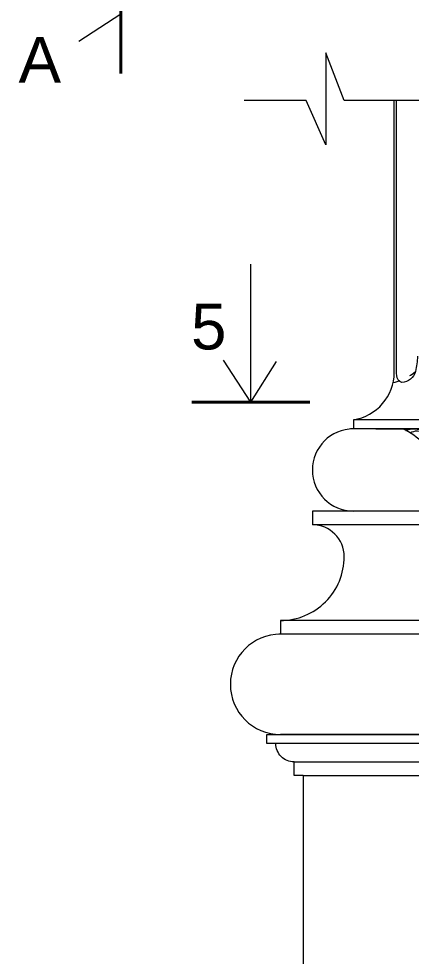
# Model space of a CAD drawing. Header units: millimetres. Extents: x 542654 to 551203, y 315718 to 321804.
# Drawn here: x 542696 to 543019, y 319635 to 320406 of the extents above; entities that cross this region are included whole.
import ezdxf

# ---------------------------------------------------------------- set-up
doc = ezdxf.new("R2010")
doc.units = ezdxf.units.MM
doc.linetypes.add('ACAD_ISO03W100', pattern=[30, 12, -18])
doc.layers.add('cad-block.com', color=250, linetype='Continuous')
doc.styles.get("Standard").update_dxf_attribs({"font": 'arial.ttf'})

msp = doc.modelspace()

# ---------------------------------------------------------------- linework, layer by layer
at = {"layer": 'cad-block.com', "color": 18, "lineweight": 15, "true_color": 0x000000}
msp.add_line((543006.69, 320128.89), (543006.69, 320339.15), dxfattribs=at)
at = {"layer": 'cad-block.com', "color": 18, "lineweight": 40, "true_color": 0x000000}
for points in [[(542779.73, 320361.47), (542779.73, 320458.62)], [(542837.99, 320091.08), (542935.14, 320091.08)]]:
    msp.add_lwpolyline(points, dxfattribs=at)
at = {"layer": 'cad-block.com', "color": 18, "lineweight": 15, "true_color": 0x000000}
for points in [[(542779.73, 320410.04), (542745.09, 320387.73)], [(542963.57, 320339.15), (542948.36, 320378.51), (542948.36, 320302.61), (542932.29, 320339.15)], [(542932.29, 320339.15), (542881.07, 320339.15)], [(543594.7, 320339.15), (542963.57, 320339.15)], [(542886.56, 320091.08), (542886.56, 320204.63)], [(542886.56, 320091.08), (542864.25, 320125.72)], [(542886.56, 320091.08), (542907.82, 320124.54)], [(543563.47, 320076.56), (542971.07, 320076.56)], [(542971.07, 320076.56), (542971.07, 320069.06)], [(543267.27, 320069.06), (542968.82, 320069.06)], [(542989.48, 320069.06), (543563.47, 320069.06)], [(543563.47, 320001.56), (542937.32, 320001.56)], [(542978.57, 320001.56), (542937.32, 320001.56), (542937.32, 319990.31)], [(543597.22, 319990.31), (542937.32, 319990.31)], [(543623.47, 319911.53), (542911.07, 319911.6)], [(542911.07, 319911.6), (542911.07, 319900.31)], [(543623.47, 319900.31), (542909.82, 319900.31)], [(542899.77, 319817.81), (543634.77, 319817.81)], [(543267.27, 319817.81), (542911.07, 319817.81)], [(543627.27, 319810.31), (542907.27, 319810.31)], [(542929.77, 319784.06), (542922.27, 319784.06), (542922.27, 319795.31)], [(542922.27, 319795.31), (543612.27, 319795.31)], [(542929.77, 319784.06), (543604.77, 319784.06)], [(542929.77, 319784.06), (542929.77, 319142.81)]]:
    msp.add_lwpolyline(points, dxfattribs=at)
for points in [[(542971.07, 320076.56, 0.368239), (543004.82, 320115.66), (543004.82, 320339.15)], [(543023.95, 320128.89, -0.041067), (543022.29, 320116.39, -0.31974), (543011.09, 320107.22, -0.320241), (543006.8, 320112.99, -0.027669), (543006.72, 320119.26, 0.004846), (543006.69, 320128.89, -0.043954)], [(543066, 320001.56, -0.348656), (543047.36, 320016.36, 0.03753), (543040.04, 320039.71, 0.197208), (543011.67, 320069.06, 1.09261)], [(543021.32, 320069.06, 0.095276), (543013.7, 320068.12, 0.095276)], [(543014.41, 320067.77, -0.121986), (543021.32, 320069.06, -0.056612), (543030.63, 320067.51, -0.083829), (543033.45, 320066.16)], [(543017.89, 320065.84, -0.12994), (543024, 320067.57, -0.189132), (543030.6, 320064.81, -0.062953), (543031, 320064.31)], [(542922.27, 319795.31, -0.414214), (542907.27, 319810.31), (542899.77, 319810.31), (542899.77, 319817.81)]]:
    msp.add_lwpolyline(points, format="xyb", dxfattribs=at)
at = {"layer": 'cad-block.com', "color": 18, "linetype": 'ACAD_ISO03W100', "lineweight": 15, "ltscale": 0.5, "true_color": 0x000000}
msp.add_lwpolyline([(543003.86, 320107.22, 0.352848), (543035.96, 320146.29), (543035.96, 320339.15)], format="xyb", dxfattribs=at)
at = {"layer": 'cad-block.com', "color": 18, "lineweight": 15, "true_color": 0x000000}
for centre, radius, start, end in [((542971.07, 320035.31), 33.75, 90, 270), ((542937.32, 319964.06), 26.25, 360, 90), ((542911.13, 319964.04), 52.44, 269.934, 0.02734), ((542911.07, 319859.06), 41.25, 90, 270)]:
    msp.add_arc(centre, radius, start, end, dxfattribs=at)

# ---------------------------------------------------------------- texts
at = {"layer": 'cad-block.com', "color": 18, "true_color": 0x000000, "char_height": 37.5, "width": 85.8382, "attachment_point": 9}
for s, insert in [('{\\fArial|b0|i0|c204|p34;А}', (542730.36, 320353.92)), ('{\\fArial|b0|i0|c0|p34;5}', (542866.57, 320133.94))]:
    msp.add_mtext(s, dxfattribs=dict(at, insert=insert))

doc.saveas('drawing.dxf')
